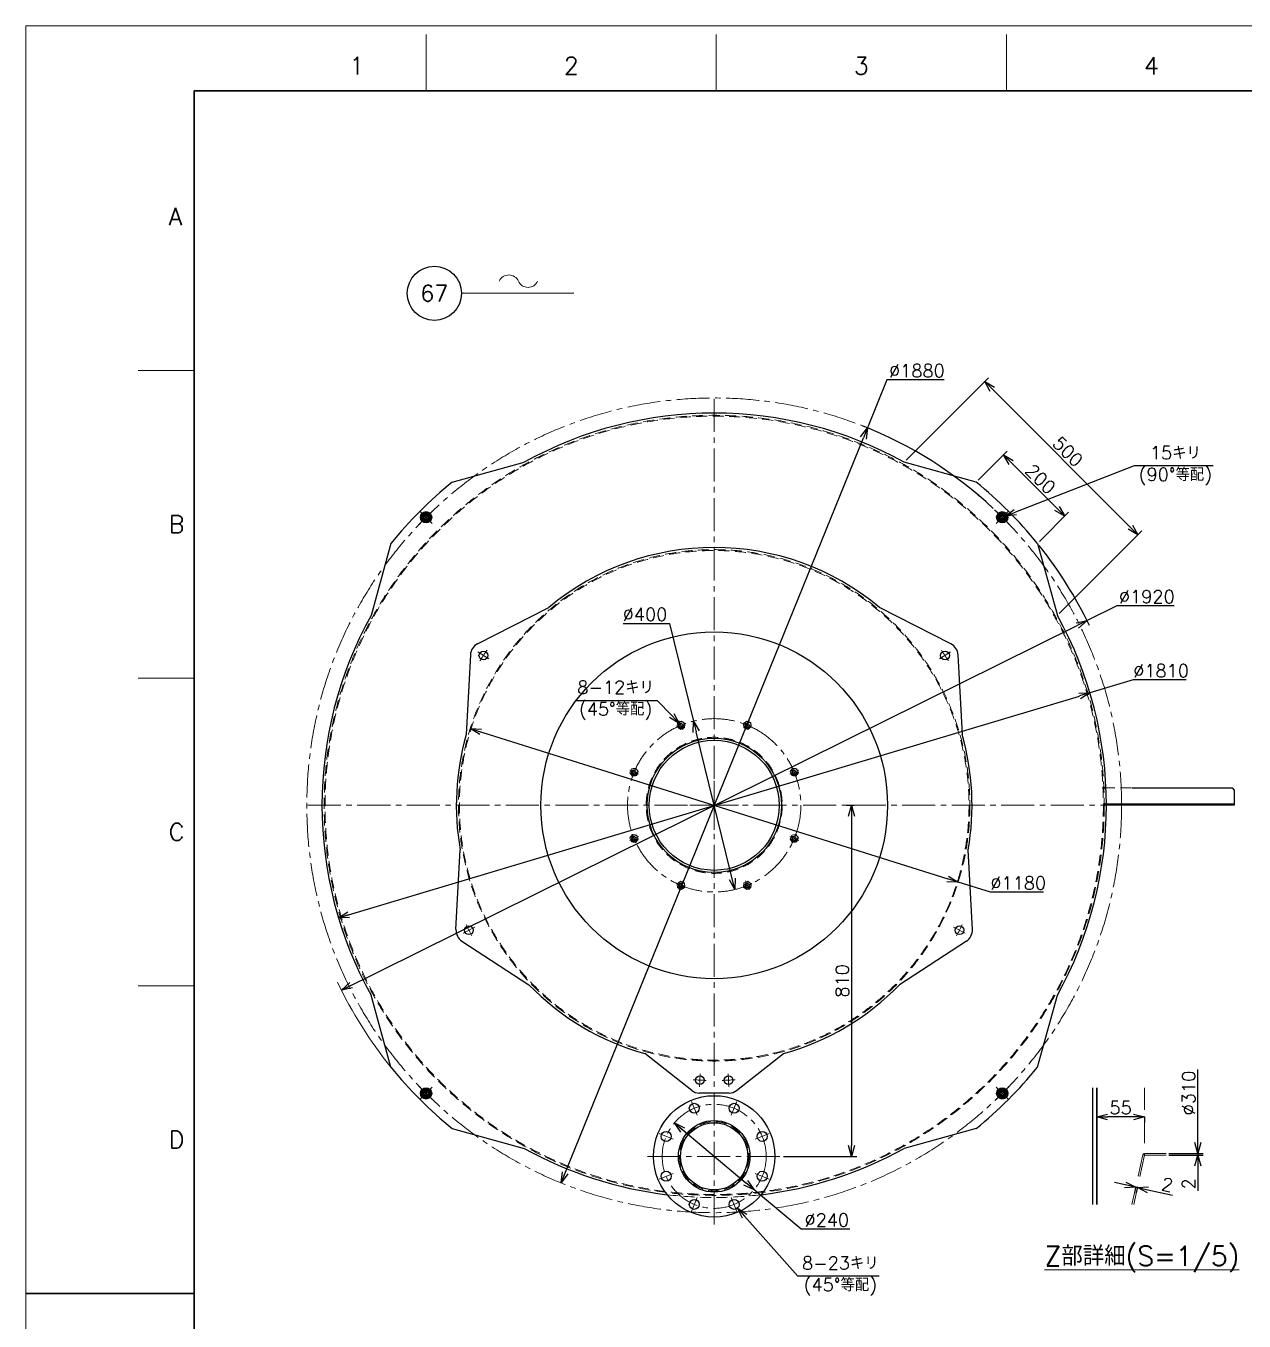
# Model space of a CAD drawing. Header units: millimetres. Extents: x 0 to 8282, y -48 to 5829.
# Drawn here: x 0 to 2811, y 2840 to 5829 of the extents above; entities that cross this region are included whole.
import ezdxf
from ezdxf import colors
from ezdxf.entities.mleader import LeaderData, LeaderLine
from ezdxf.enums import TextEntityAlignment as Align
from ezdxf.math import Vec2, Vec3
from ezdxf.xclip import XClip

# ---------------------------------------------------------------- set-up
doc = ezdxf.new("R2010")
doc.units = ezdxf.units.MM
doc.header["$LTSCALE"] = 4
doc.header["$XCLIPFRAME"] = 0
doc.header["$PDMODE"] = 99
doc.header["$PDSIZE"] = 1
doc.linetypes.add('CENTER2', pattern=[28.575, 19.05, -3.175, 3.175, -3.175])
doc.linetypes.add('HIDDEN', pattern=[9.525, 6.35, -3.175])
for name, color, linetype, lineweight in [('01_NORMAL', 7, 'Continuous', 25), ('04_HIDDEN', 2, 'HIDDEN', 13), ('05_CENTER', 4, 'CENTER2', 13), ('08_DIM', 3, 'Continuous', 13), ('90_FRAME', 5, 'Continuous', 35)]:
    doc.layers.add(name, color=color, linetype=linetype, lineweight=lineweight)
doc.layers.add('10_DRAFT', color=8, linetype='Continuous', lineweight=0, plot=False)
doc.layers.add('91_BLANK', color=5, linetype='Continuous', lineweight=0, plot=False)
doc.styles.add('KANJI0', font='txt.shx', dxfattribs={"width": 0.9, "height": 30, "bigfont": 'bigfont'})
doc.styles.add('KSS_TXT', font='txt.shx', dxfattribs={"bigfont": 'extfont2.shx'})
doc.styles.get("Standard").update_dxf_attribs({"font": 'txt.shx', "bigfont": 'extfont2.shx'})
doc.dimstyles.new('KSS_DIM', dxfattribs={"dimscale": 10, "dimtxt": 3, "dimasz": 2.5, "dimexe": 1.25, "dimexo": 0.625, "dimtad": 1, "dimdsep": 46, "dimtxsty": 'KSS_TXT', "dimblk": 'OPEN30', "dimcen": 0, "dimazin": 2, "dimtfac": 0.75, "dimtmove": 0, "dimatfit": 3, "dimldrblk": 'OPEN30', "dimfxl": 1.25, "dimtolj": 1, "dimarcsym": 0})
doc.dimstyles.new('KSS_DIM$3', dxfattribs={"dimscale": 10, "dimtxt": 3, "dimasz": 2.5, "dimexe": 1.25, "dimexo": 0.625, "dimtad": 1, "dimtih": 1, "dimtoh": 1, "dimdsep": 46, "dimtxsty": 'KSS_TXT', "dimblk": 'OPEN30', "dimcen": 0, "dimazin": 2, "dimtfac": 0.75, "dimtofl": 0, "dimtmove": 0, "dimatfit": 3, "dimldrblk": 'OPEN30', "dimfxl": 1.25, "dimtolj": 1, "dimarcsym": 0})

# ---------------------------------------------------------------- blocks, each defined once
blk = doc.blocks.new('AM_BALLOON1')
at = {"transparency": 16777216}
blk.add_circle((0, 0), 5, dxfattribs=at)
blk.add_attdef('B_NUMBER', text='', height=3, dxfattribs=at).set_placement((0, 0), align=Align.MIDDLE_CENTER)
blk = doc.blocks.new('_OPEN')
at = {"color": 0, "linetype": 'ByBlock'}
for p, q in [((-1, 0.17), (0, 0)), ((0, 0), (-1, -0.17)), ((0, 0), (-1, 0))]:
    blk.add_line(p, q, dxfattribs=at)
blk = doc.blocks.new('p1ba05')
for centre, start, end in [((-2.95, 0.29), 24.2276, 155.5758), ((0, 1.62), 204.2276, 335.5758)]:
    blk.add_arc(centre, 1.62, start, end)
blk = doc.blocks.new('12b_1_1_1_1')
at = {"color": 0, "linetype": 'CENTER2'}
for p, q in [((14.8, 0), (-14.8, 0)), ((0, -14.8), (0, 14.8))]:
    blk.add_line(p, q, dxfattribs=at)
at = {"color": 0}
for p, q in [((-5.5, 9.5), (-10.9, 0)), ((-10.9, 0), (-5.5, -9.5)), ((5.5, 9.5), (-5.5, 9.5)), ((11, 0), (5.5, 9.5)), ((5.5, -9.5), (11, 0)), ((-5.5, -9.5), (5.5, -9.5))]:
    blk.add_line(p, q, dxfattribs=at)
for radius in [13, 10.8, 9.48, 6, 4.75]:
    blk.add_circle((0, 0), radius, dxfattribs=at)
at = {"layer": '10_DRAFT', "linetype": 'CENTER2', "style": 'KANJI0', "width": 0.82}
blk.add_text('Ｍ１２', height=1.5, dxfattribs=at).set_placement((0.3, 0.1))
blk = doc.blocks.new('A$C09BB0605_1_1')
at = {"color": 0}
for p, q in [((-347.4, 562.5), (-163.1, 572.2)), ((286.7, 595.8), (102.4, 586.1)), ((313.5, 582.2), (414, 427.4)), ((-372.6, 546.2), (-456.4, 381.7)), ((657.8, 51.7), (573, 160.2)), ((664.1, 34.8), (664.1, -34.8)), ((657.8, -51.7), (573, -160.2)), ((-372.6, -546.2), (-456.4, -381.7)), ((313.5, -582.2), (414, -427.4)), ((-347.4, -562.5), (-163.1, -572.2)), ((286.7, -595.8), (102.4, -586.1))]:
    blk.add_line(p, q, dxfattribs=at)
for centre in [(288.3, 565.9), (-345.9, 532.6), (634.2, 33.2), (634.2, -33.2), (-345.9, -532.6), (288.3, -565.9)]:
    blk.add_circle(centre, 10.1, dxfattribs=at)
for start, end in [(80.0903, 105.9113), (15.6229, 45.9113), (140.0903, 219.9097), (314.0887, 344.3771), (254.0887, 279.9097)]:
    blk.add_arc((0, 0), 595, start, end)
for centre, start, end in [((288.3, 565.8), 33.0008, 93.0008), ((-345.9, 532.6), 93.0008, 153.0008), ((634.2, 33.2), 3.0004, 38.0008), ((634.2, -33.2), 321.9992, 356.9996), ((-345.9, -532.6), 206.9992, 266.9992), ((288.3, -565.8), 266.9992, 326.9992)]:
    blk.add_arc(centre, 30, start, end, dxfattribs=at)
at = {"layer": '05_CENTER'}
for p, q in [((295.1, 579.2), (281.5, 552.4)), ((-354.1, 545.2), (-337.7, 520)), ((649.2, 34), (619.2, 32.5)), ((649.2, -34), (619.2, -32.5)), ((-354.1, -545.2), (-337.7, -520)), ((295.1, -579.2), (281.5, -552.4))]:
    blk.add_line(p, q, dxfattribs=at)
for start, end in [(61.652, 64.363), (121.652, 124.363), (1.652, 4.3629), (355.6371, 358.348), (235.637, 238.348), (295.637, 298.348)]:
    blk.add_arc((0, 0), 635, start, end, dxfattribs=at)
at = {"layer": '10_DRAFT'}
for p, q in [((21.1, 0), (-21.1, 0)), ((0, -21.1), (0, 21.1))]:
    blk.add_line(p, q, dxfattribs=at)
blk = doc.blocks.new('M10Nua_1_1_1_1')
at = {"color": 0, "linetype": 'CENTER2'}
for p, q in [((11.1, 0), (-11.1, 0)), ((0, -11.1), (0, 11.1))]:
    blk.add_line(p, q, dxfattribs=at)
at = {"color": 0}
for p, q in [((-4.9, 8.5), (-9.8, 0)), ((-9.8, 0), (-4.9, -8.5)), ((-4.9, 8.5), (4.9, 8.5)), ((9.8, 0), (4.9, 8.5)), ((4.9, -8.5), (9.8, 0)), ((-4.9, -8.5), (4.9, -8.5))]:
    blk.add_line(p, q, dxfattribs=at)
for radius in [8.49, 5, 4]:
    blk.add_circle((0, 0), radius, dxfattribs=at)
at = {"layer": '10_DRAFT', "style": 'KANJI0', "width": 0.82}
blk.add_text('Ｍ１０', height=1.25, dxfattribs=at).set_placement((0.3, 0.1))
blk = doc.blocks.new('_Open30')
at = {"color": 0, "linetype": 'ByBlock', "lineweight": -2}
for p, q in [((-1, 0.27), (0, 0)), ((0, 0), (-1, -0.27)), ((0, 0), (-1, 0))]:
    blk.add_line(p, q, dxfattribs=at)
blk = doc.blocks.new('*D255')
at = {"layer": '08_DIM', "color": 0, "lineweight": -2, "transparency": 16777216}
for p, q in [((1911.2, 4030.6), (1892.4, 4030.6)), ((1904.9, 4005.6), (1904.9, 3245.6)), ((1748, 3220.6), (1917.4, 3220.6))]:
    blk.add_line(p, q, dxfattribs=at)
at = {"layer": 'Defpoints', "color": 0, "transparency": 16777216}
for p in [(1917.4, 4030.6), (1741.8, 3220.6), (1904.9, 3220.6)]:
    blk.add_point(p, dxfattribs=at)
at = {"layer": '08_DIM', "color": 0, "lineweight": -2, "transparency": 16777216, "xscale": 25, "yscale": 25, "zscale": 25}
for p, rotation in [((1904.9, 4030.6), 90), ((1904.9, 3220.6), 270)]:
    blk.add_blockref('_Open30', p, dxfattribs=dict(at, rotation=rotation))
at = {"layer": '08_DIM', "color": 0, "transparency": 16777216, "insert": (1883.7, 3625.6), "char_height": 30, "attachment_point": 5, "rotation": 90, "style": 'KSS_TXT'}
blk.add_mtext('\\A1;810', dxfattribs=at)
blk = doc.blocks.new('*D256')
at = {"layer": '08_DIM', "color": 0, "lineweight": -2, "transparency": 16777216}
for p, q in [((1496.2, 3297.7), (1661, 3159.6)), ((1788.6, 3052.6), (1680.1, 3143.5)), ((1901.1, 3052.6), (1788.6, 3052.6))]:
    blk.add_line(p, q, dxfattribs=at)
at = {"layer": 'Defpoints', "color": 0, "transparency": 16777216}
for p in [(1496.2, 3297.7), (1680.1, 3143.5)]:
    blk.add_point(p, dxfattribs=at)
at = {"layer": '08_DIM', "color": 0, "lineweight": -2, "transparency": 16777216, "xscale": 25, "yscale": 25, "zscale": 25}
for p, rotation in [((1496.2, 3297.7), 140.0204788018647), ((1680.1, 3143.5), 320.0204788018647)]:
    blk.add_blockref('_Open30', p, dxfattribs=dict(at, rotation=rotation))
at = {"layer": '08_DIM', "color": 0, "transparency": 16777216, "insert": (1848, 3073.8), "char_height": 30, "attachment_point": 5, "style": 'KSS_TXT'}
blk.add_mtext('\\A1;%%C240', dxfattribs=at)
blk = doc.blocks.new('*D257')
at = {"layer": '08_DIM', "color": 0, "lineweight": -2, "transparency": 16777216}
for p, q in [((1780.9, 2944.3), (1658.3, 3082.5)), ((1969, 2944.3), (1780.9, 2944.3))]:
    blk.add_line(p, q, dxfattribs=at)
at = {"layer": 'Defpoints', "color": 0, "transparency": 16777216}
for p in [(1626.4, 3118.4), (1641.7, 3101.2)]:
    blk.add_point(p, dxfattribs=at)
at = {"layer": '08_DIM', "color": 0, "lineweight": -2, "transparency": 16777216, "xscale": 25, "yscale": 25, "zscale": 25, "rotation": 131.5830008444316}
blk.add_blockref('_Open30', (1641.7, 3101.2), dxfattribs=at)
at = {"layer": '08_DIM', "color": 0, "transparency": 16777216, "insert": (1879.2, 2944.3), "char_height": 30, "attachment_point": 5, "style": 'KSS_TXT'}
blk.add_mtext('\\A1;8-23キリ\\P(45°等配)', dxfattribs=at)
blk = doc.blocks.new('*D258')
at = {"layer": '08_DIM', "color": 0, "lineweight": -2, "transparency": 16777216}
for p, q in [((2517, 4490.8), (2448.4, 4456.8)), ((2649.6, 4490.8), (2517, 4490.8)), ((727.9, 3604.5), (2426, 4445.7))]:
    blk.add_line(p, q, dxfattribs=at)
blk.add_arc((1588.2, 4030.6), 960, 25.6091, 38.6478, dxfattribs=at)
at = {"layer": 'Defpoints', "color": 0, "transparency": 16777216}
for p in [(2448.4, 4456.8), (727.9, 3604.5)]:
    blk.add_point(p, dxfattribs=at)
at = {"layer": '08_DIM', "color": 0, "lineweight": -2, "transparency": 16777216, "xscale": 25, "yscale": 25, "zscale": 25}
for p, rotation in [((2448.4, 4456.8), 26.35515983042135), ((727.9, 3604.5), 206.3551598304213)]:
    blk.add_blockref('_Open30', p, dxfattribs=dict(at, rotation=rotation))
at = {"layer": '08_DIM', "color": 0, "transparency": 16777216, "insert": (2586.4, 4512.1), "char_height": 30, "attachment_point": 5, "style": 'KSS_TXT'}
blk.add_mtext('\\A1;%%C1920', dxfattribs=at)
blk = doc.blocks.new('*D259')
at = {"layer": '08_DIM', "color": 0, "lineweight": -2, "transparency": 16777216}
for p, q in [((2197, 4780.9), (2264.3, 4848.2)), ((2273.1, 4821.7), (2379.2, 4715.6)), ((2338.4, 4639.5), (2405.7, 4706.8))]:
    blk.add_line(p, q, dxfattribs=at)
at = {"layer": 'Defpoints', "color": 0, "transparency": 16777216}
for p in [(2192.6, 4776.5), (2396.9, 4697.9), (2334, 4635.1)]:
    blk.add_point(p, dxfattribs=at)
at = {"layer": '08_DIM', "color": 0, "lineweight": -2, "transparency": 16777216, "xscale": 25, "yscale": 25, "zscale": 25}
for p, rotation in [((2255.5, 4839.4), 135.000000000286), ((2396.9, 4697.9), 315.000000000286)]:
    blk.add_blockref('_Open30', p, dxfattribs=dict(at, rotation=rotation))
at = {"layer": '08_DIM', "color": 0, "transparency": 16777216, "insert": (2341.2, 4783.7), "char_height": 30, "attachment_point": 5, "rotation": 315, "style": 'KSS_TXT'}
blk.add_mtext('\\A1;200', dxfattribs=at)
blk = doc.blocks.new('*D260')
at = {"layer": '08_DIM', "color": 0, "lineweight": -2, "transparency": 16777216}
for p, q in [((2030.8, 4826.9), (2221.2, 5017.2)), ((2230, 4990.7), (2548.2, 4672.5)), ((2384.4, 4473.3), (2574.8, 4663.7))]:
    blk.add_line(p, q, dxfattribs=at)
at = {"layer": 'Defpoints', "color": 0, "transparency": 16777216}
for p in [(2026.4, 4822.4), (2565.9, 4654.9), (2380, 4468.9)]:
    blk.add_point(p, dxfattribs=at)
at = {"layer": '08_DIM', "color": 0, "lineweight": -2, "transparency": 16777216, "xscale": 25, "yscale": 25, "zscale": 25}
for p, rotation in [((2212.4, 5008.4), 135.000000000286), ((2565.9, 4654.9), 315.0000000002859)]:
    blk.add_blockref('_Open30', p, dxfattribs=dict(at, rotation=rotation))
at = {"layer": '08_DIM', "color": 0, "transparency": 16777216, "insert": (2404.2, 4846.7), "char_height": 30, "attachment_point": 5, "rotation": 315, "style": 'KSS_TXT'}
blk.add_mtext('\\A1;500', dxfattribs=at)
blk = doc.blocks.new('*D262')
at = {"layer": '08_DIM', "color": 0, "lineweight": -2, "transparency": 16777216}
for p, q in [((2557.4, 4814.1), (2283.1, 4707.1)), ((2739.4, 4814.1), (2557.4, 4814.1))]:
    blk.add_line(p, q, dxfattribs=at)
at = {"layer": 'Defpoints', "color": 0, "transparency": 16777216}
for p in [(2245.8, 4692.6), (2259.8, 4698)]:
    blk.add_point(p, dxfattribs=at)
at = {"layer": '08_DIM', "color": 0, "lineweight": -2, "transparency": 16777216, "xscale": 25, "yscale": 25, "zscale": 25, "rotation": 201.3109302424906}
blk.add_blockref('_Open30', (2259.8, 4698), dxfattribs=at)
at = {"layer": '08_DIM', "color": 0, "transparency": 16777216, "insert": (2652.2, 4814.1), "char_height": 30, "attachment_point": 5, "style": 'KSS_TXT'}
blk.add_mtext('\\A1;15キリ\\P(90°等配)', dxfattribs=at)
blk = doc.blocks.new('*D263')
at = {"layer": '08_DIM', "color": 0, "lineweight": -2, "transparency": 16777216}
for p, q in [((1025.4, 4207.8), (2127.1, 3861)), ((2225.4, 3830), (2150.9, 3853.4)), ((2347.9, 3830), (2225.4, 3830))]:
    blk.add_line(p, q, dxfattribs=at)
at = {"layer": 'Defpoints', "color": 0, "transparency": 16777216}
for p in [(1025.4, 4207.8), (2150.9, 3853.4)]:
    blk.add_point(p, dxfattribs=at)
at = {"layer": '08_DIM', "color": 0, "lineweight": -2, "transparency": 16777216, "xscale": 25, "yscale": 25, "zscale": 25}
for p, rotation in [((1025.4, 4207.8), 162.5226339149458), ((2150.9, 3853.4), 342.5226339149458)]:
    blk.add_blockref('_Open30', p, dxfattribs=dict(at, rotation=rotation))
at = {"layer": '08_DIM', "color": 0, "transparency": 16777216, "insert": (2289.7, 3851.3), "char_height": 30, "attachment_point": 5, "style": 'KSS_TXT'}
blk.add_mtext('\\A1;%%C1180', dxfattribs=at)
blk = doc.blocks.new('*D264')
at = {"layer": '08_DIM', "color": 0, "lineweight": -2, "transparency": 16777216}
for p, q in [((2554.9, 4319.9), (2455.2, 4290.1)), ((2677.4, 4319.9), (2554.9, 4319.9)), ((721.1, 3771.2), (2431.2, 4282.9))]:
    blk.add_line(p, q, dxfattribs=at)
at = {"layer": 'Defpoints', "color": 0, "transparency": 16777216}
for p in [(2455.2, 4290.1), (721.1, 3771.2)]:
    blk.add_point(p, dxfattribs=at)
at = {"layer": '08_DIM', "color": 0, "lineweight": -2, "transparency": 16777216, "xscale": 25, "yscale": 25, "zscale": 25}
for p, rotation in [((2455.2, 4290.1), 16.66024848861117), ((721.1, 3771.2), 196.6602484886112)]:
    blk.add_blockref('_Open30', p, dxfattribs=dict(at, rotation=rotation))
at = {"layer": '08_DIM', "color": 0, "transparency": 16777216, "insert": (2619.3, 4341.2), "char_height": 30, "attachment_point": 5, "style": 'KSS_TXT'}
blk.add_mtext('\\A1;%%C1810', dxfattribs=at)
blk = doc.blocks.new('*D265')
at = {"layer": '08_DIM', "color": 0, "lineweight": -2, "transparency": 16777216}
for p, q in [((2471, 3295), (2471, 3324.1)), ((2556, 3311.6), (2496, 3311.6)), ((2581, 3312), (2581, 3299.1))]:
    blk.add_line(p, q, dxfattribs=at)
at = {"layer": 'Defpoints', "color": 0, "transparency": 16777216}
for p in [(2581, 3318.3), (2471, 3311.6), (2471, 3288.8)]:
    blk.add_point(p, dxfattribs=at)
at = {"layer": '08_DIM', "color": 0, "lineweight": -2, "transparency": 16777216, "xscale": 25, "yscale": 25, "zscale": 25, "rotation": 180}
blk.add_blockref('_Open30', (2471, 3311.6), dxfattribs=at)
at = {"layer": '08_DIM', "color": 0, "lineweight": -2, "transparency": 16777216, "xscale": 25, "yscale": 25, "zscale": 25}
blk.add_blockref('_Open30', (2581, 3311.6), dxfattribs=at)
at = {"layer": '08_DIM', "color": 0, "transparency": 16777216, "insert": (2526, 3332.9), "char_height": 30, "attachment_point": 5, "style": 'KSS_TXT'}
blk.add_mtext('\\A1;55', dxfattribs=at)
blk = doc.blocks.new('*D268')
at = {"layer": '08_DIM', "color": 0, "lineweight": -2, "transparency": 16777216}
for p, q in [((2704.1, 3252.5), (2704.1, 3421.2)), ((2637.2, 3227.5), (2716.6, 3227.5))]:
    blk.add_line(p, q, dxfattribs=at)
at = {"layer": 'Defpoints', "color": 0, "transparency": 16777216}
for p in [(2575, 3537.5), (2704.1, 3537.5), (2631, 3227.5)]:
    blk.add_point(p, dxfattribs=at)
at = {"layer": '08_DIM', "color": 0, "lineweight": -2, "transparency": 16777216, "xscale": 25, "yscale": 25, "zscale": 25, "rotation": 270}
blk.add_blockref('_Open30', (2704.1, 3227.5), dxfattribs=at)
at = {"layer": '08_DIM', "color": 0, "transparency": 16777216, "insert": (2682.9, 3366.8), "char_height": 30, "attachment_point": 5, "rotation": 90, "style": 'KSS_TXT'}
blk.add_mtext('\\A1;%%C310', dxfattribs=at)
blk = doc.blocks.new('_None')
blk = doc.blocks.new('*D270')
at = {"layer": '08_DIM', "color": 0, "lineweight": -2, "transparency": 16777216}
for p, q in [((1986.5, 5012.3), (1941.7, 4901.6)), ((2119, 5012.3), (1986.5, 5012.3)), ((1234.7, 3159.6), (1932.3, 4878.5))]:
    blk.add_line(p, q, dxfattribs=at)
blk.add_arc((1588.2, 4030.6), 940, 46.7722, 68.6718, dxfattribs=at)
at = {"layer": 'Defpoints', "color": 0, "transparency": 16777216}
for p in [(1941.7, 4901.6), (1234.7, 3159.6)]:
    blk.add_point(p, dxfattribs=at)
at = {"layer": '08_DIM', "color": 0, "lineweight": -2, "transparency": 16777216, "xscale": 25, "yscale": 25, "zscale": 25}
for p, rotation in [((1941.7, 4901.6), 67.90989172325294), ((1234.7, 3159.6), 247.909891723253)]:
    blk.add_blockref('_Open30', p, dxfattribs=dict(at, rotation=rotation))
at = {"layer": '08_DIM', "color": 0, "transparency": 16777216, "insert": (2055.9, 5033.5), "char_height": 30, "attachment_point": 5, "style": 'KSS_TXT'}
blk.add_mtext('\\A1;%%C1880', dxfattribs=at)
blk = doc.blocks.new('A$C68522C48')
at = {"color": 0}
blk.add_line((0, 552.8), (0, -247.2), dxfattribs=at)
blk.add_lwpolyline([(-5, 747.8), (-5, -511.3), (0, -511.3), (0, 747.8)], close=True, dxfattribs=at)
at = {"layer": '04_HIDDEN'}
for p, q in [((55, 307.8), (55, -2.2)), ((53, -3.8), (0, -247.2)), ((55, -4.2), (2, -247.6)), ((53, -3.8), (55, -4.2))]:
    blk.add_line(p, q, dxfattribs=at)
blk.add_lwpolyline([(105, -2.2), (105, -4.2), (55, -4.2), (55, -2.2)], close=True, dxfattribs=at)
at = {"layer": '08_DIM'}
blk.add_arc((55, -4.2), 2, 90, 167.7066, dxfattribs=at)
blk = doc.blocks.new('*D361')
at = {"layer": '08_DIM', "color": 0, "lineweight": -2, "transparency": 16777216}
for p, q in [((2704.1, 3252.5), (2704.1, 3277.5)), ((2637.2, 3227.5), (2716.6, 3227.5)), ((2637.2, 3223.5), (2716.6, 3223.5)), ((2704.1, 3227.5), (2704.1, 3223.5)), ((2704.1, 3198.5), (2704.1, 3141))]:
    blk.add_line(p, q, dxfattribs=at)
at = {"layer": 'Defpoints', "color": 0, "transparency": 16777216}
for p in [(2631, 3227.5), (2631, 3223.5), (2704.1, 3223.5)]:
    blk.add_point(p, dxfattribs=at)
at = {"layer": '08_DIM', "color": 0, "lineweight": -2, "transparency": 16777216, "xscale": 25, "yscale": 25, "zscale": 25}
for p, rotation in [((2704.1, 3227.5), 270), ((2704.1, 3223.5), 90)]:
    blk.add_blockref('_Open30', p, dxfattribs=dict(at, rotation=rotation))
at = {"layer": '08_DIM', "color": 0, "transparency": 16777216, "insert": (2682.9, 3157.3), "char_height": 30, "attachment_point": 5, "rotation": 90, "style": 'KSS_TXT'}
blk.add_mtext('\\A1;2', dxfattribs=at)
blk = doc.blocks.new('*D362')
at = {"layer": '08_DIM', "color": 0, "lineweight": -2, "transparency": 16777216}
for p, q in [((2536.3, 3154.8), (2511.9, 3160.2)), ((2561.1, 3150.8), (2558.1, 3137.3)), ((2560.8, 3149.5), (2564.7, 3148.7)), ((2565, 3150), (2562, 3136.5)), ((2589.1, 3143.4), (2645.3, 3131.1))]:
    blk.add_line(p, q, dxfattribs=at)
at = {"layer": 'Defpoints', "color": 0, "transparency": 16777216}
for p in [(2562.4, 3157), (2564.7, 3148.7), (2566.3, 3156.1)]:
    blk.add_point(p, dxfattribs=at)
at = {"layer": '08_DIM', "color": 0, "lineweight": -2, "transparency": 16777216, "xscale": 25, "yscale": 25, "zscale": 25}
for p, rotation in [((2560.8, 3149.5), 347.7066410651535), ((2564.7, 3148.7), 167.7066410651534)]:
    blk.add_blockref('_Open30', p, dxfattribs=dict(at, rotation=rotation))
at = {"layer": '08_DIM', "color": 0, "transparency": 16777216, "insert": (2633.9, 3155.3), "char_height": 30, "attachment_point": 5, "rotation": 347.7066, "style": 'KSS_TXT'}
blk.add_mtext('\\A1;2', dxfattribs=at)
blk = doc.blocks.new('*D402')
at = {"layer": '08_DIM', "color": 0, "lineweight": -2, "transparency": 16777216}
for p, q in [((1270.8, 4272.9), (1456.7, 4272.9)), ((1456.7, 4272.9), (1490.2, 4237.8))]:
    blk.add_line(p, q, dxfattribs=at)
at = {"layer": 'Defpoints', "color": 0, "transparency": 16777216}
for p in [(1507.5, 4219.8), (1515.8, 4211.1)]:
    blk.add_point(p, dxfattribs=at)
at = {"layer": '08_DIM', "color": 0, "lineweight": -2, "transparency": 16777216, "xscale": 25, "yscale": 25, "zscale": 25, "rotation": 313.6848503130595}
blk.add_blockref('_Open30', (1507.5, 4219.8), dxfattribs=at)
at = {"layer": '08_DIM', "color": 0, "transparency": 16777216, "insert": (1360.6, 4272.9), "char_height": 30, "attachment_point": 5, "style": 'KSS_TXT'}
blk.add_mtext('\\A1;8-12キリ\\P(45°等配)', dxfattribs=at)
blk = doc.blocks.new('*D403')
at = {"layer": '08_DIM', "color": 0, "lineweight": -2, "transparency": 16777216}
for p, q in [((1377.9, 4450.1), (1485.4, 4450.1)), ((1485.4, 4450.1), (1540.6, 4224.9)), ((1635.7, 3836.4), (1546.5, 4200.6))]:
    blk.add_line(p, q, dxfattribs=at)
at = {"layer": 'Defpoints', "color": 0, "transparency": 16777216}
for p in [(1540.6, 4224.9), (1635.7, 3836.4)]:
    blk.add_point(p, dxfattribs=at)
at = {"layer": '08_DIM', "color": 0, "lineweight": -2, "transparency": 16777216, "xscale": 25, "yscale": 25, "zscale": 25}
for p, rotation in [((1540.6, 4224.9), 103.7648455993926), ((1635.7, 3836.4), 283.7648455993926)]:
    blk.add_blockref('_Open30', p, dxfattribs=dict(at, rotation=rotation))
at = {"layer": '08_DIM', "color": 0, "transparency": 16777216, "insert": (1428.5, 4471.3), "char_height": 30, "attachment_point": 5, "style": 'KSS_TXT'}
blk.add_mtext('\\A1;%%C400', dxfattribs=at)

msp = doc.modelspace()

# ---------------------------------------------------------------- linework, layer by layer
at = {"color": 0}
for p, q in [((983.7355, 4776.4816), (1149.9006, 4822.4485)), ((2192.5734, 4776.4816), (2026.4082, 4822.4485)), ((842.3141, 4635.0602), (796.3473, 4468.8951)), ((2333.9947, 4635.0602), (2379.9616, 4468.8951)), ((2552.3067, 4070.6413), (2783.1544, 4070.6413)), ((2783.1544, 4070.6413), (2788.1544, 4065.6413)), ((2788.1544, 4065.6413), (2788.1544, 4030.6413)), ((2788.1544, 4033.6413), (2488.1544, 4033.6413)), ((2788.1544, 4030.6413), (2493.1544, 4030.6413)), ((842.3141, 3426.2224), (796.3473, 3592.3875)), ((2333.9947, 3426.2224), (2379.9616, 3592.3875)), ((983.7355, 3284.801), (1149.9006, 3238.8341)), ((2192.5734, 3284.801), (2026.4082, 3238.8341))]:
    msp.add_line(p, q, dxfattribs=at)
at = {"color": 3}
for points in [[(2487.2651, 4070.6413), (2489.2651, 4070.6413), (2487.1741, 4072.6371), (2487.1741, 4072.6371)], [(2488.1544, 4033.6413), (2490.1544, 4033.6413), (2488.1544, 4035.6413), (2488.1544, 4035.6413)], [(2488.1544, 4030.6413), (2490.1544, 4030.6413), (2488.1544, 4028.6413), (2488.1544, 4028.6413)]]:
    msp.add_lwpolyline(points, close=True, dxfattribs=at)
at = {"color": 0}
for centre, radius in [((923.4741, 4695.3217), 7.5), ((2252.8348, 4695.3217), 7.5), ((1588.1544, 4030.6413), 400), ((1588.1544, 4030.6413), 155), ((1588.1544, 4030.6413), 150), ((923.4741, 3365.9609), 7.5), ((2252.8348, 3365.9609), 7.5)]:
    msp.add_circle(centre, radius, dxfattribs=at)
for centre, radius in [((1588.1544, 3220.6413), 140), ((1542.2324, 3331.5068), 11.5), ((1634.0764, 3331.5068), 11.5), ((1588.1544, 3220.6413), 82.6), ((1588.1544, 3220.6413), 77.6), ((1477.2889, 3266.5633), 11.5), ((1699.02, 3266.5633), 11.5), ((1477.2889, 3174.7193), 11.5), ((1699.02, 3174.7193), 11.5), ((1542.2324, 3109.7758), 11.5), ((1634.0764, 3109.7758), 11.5)]:
    msp.add_circle(centre, radius)
for radius, start, end in [(905, 61.0361081, 118.9638919), (960, 129.0208432, 140.9791568), (960, 39.0208432, 50.9791568), (905, 151.0361081, 208.9638919), (905, 331.0361081, 28.9638919), (960, 219.0208432, 230.9791568), (960, 309.0208432, 320.9791568), (905, 241.0361081, 263.1141523), (905, 276.8858477, 298.9638919)]:
    msp.add_arc((1588.1544, 4030.6413), radius, start, end, dxfattribs=at)
at = {"layer": '04_HIDDEN'}
for p, q in [((2487.2651, 4070.6413), (2552.3067, 4070.6413)), ((2493.1544, 4030.6413), (2488.1544, 4030.6413)), ((2538.1544, 4030.6413), (2538.1544, 4033.6413)), ((2578.1544, 4030.6413), (2578.1544, 4033.6413)), ((2608.1544, 4030.6413), (2608.1544, 4033.6413)), ((2648.1544, 4030.6413), (2648.1544, 4033.6413)), ((2688.1544, 4030.6413), (2688.1544, 4033.6413)), ((2728.1544, 4030.6413), (2728.1544, 4033.6413)), ((2738.1544, 4030.6413), (2738.1544, 4033.6413)), ((2778.1544, 4030.6413), (2778.1544, 4033.6413))]:
    msp.add_line(p, q, dxfattribs=at)
for centre, radius in [((1588.1544, 4030.6413), 900), ((1588.1544, 4030.6413), 898), ((1588.1544, 4030.6413), 590.0024), ((1588.1544, 4030.6413), 588.0024), ((1511.6178, 4215.4172), 6), ((1664.6911, 4215.4172), 6), ((1588.1544, 4030.6413), 157), ((1403.3785, 4107.178), 6), ((1772.9303, 4107.178), 6), ((1403.3785, 3954.1046), 6), ((1772.9303, 3954.1046), 6), ((1511.6178, 3845.8654), 6), ((1664.6911, 3845.8654), 6), ((1588.1544, 3220.6413), 80)]:
    msp.add_circle(centre, radius, dxfattribs=at)
msp.add_arc((1588.1544, 4030.6413), 905, 263.1141523, 276.8858477, dxfattribs=at)
at = {"layer": '05_CENTER'}
for p, q in [((1588.1544, 4968.4119), (1588.1544, 3059.7415)), ((937.7244, 4681.0713), (909.2237, 4709.572)), ((2238.5845, 4681.0713), (2267.0852, 4709.572)), ((1508.0431, 4224.0472), (1515.1924, 4206.7872)), ((1668.2658, 4224.0472), (1661.1165, 4206.7872)), ((1394.7485, 4110.7527), (1412.0085, 4103.6033)), ((1781.5603, 4110.7527), (1764.3003, 4103.6033)), ((650.3839, 4030.6413), (2525.925, 4030.6413)), ((1394.7485, 3950.53), (1412.0085, 3957.6793)), ((1781.5603, 3950.53), (1764.3003, 3957.6793)), ((1508.0431, 3837.2354), (1515.1924, 3854.4954)), ((1668.2658, 3837.2354), (1661.1165, 3854.4954)), ((937.7244, 3380.2113), (909.2237, 3351.7106)), ((2238.5845, 3380.2113), (2267.0852, 3351.7106)), ((1548.8686, 3315.4858), (1535.5963, 3347.5279)), ((1627.4403, 3315.4858), (1640.7126, 3347.5279)), ((1493.3099, 3259.9272), (1461.2679, 3273.1994)), ((1682.9989, 3259.9272), (1715.041, 3273.1994)), ((1434.5459, 3220.6413), (1741.763, 3220.6413)), ((1493.3099, 3181.3554), (1461.2679, 3168.0832)), ((1682.9989, 3181.3554), (1715.041, 3168.0832)), ((1548.8686, 3125.7968), (1535.5963, 3093.7547)), ((1627.4403, 3125.7968), (1640.7126, 3093.7547))]:
    msp.add_line(p, q, dxfattribs=at)
for centre, radius in [((1588.1544, 4030.6413), 940), ((1588.1544, 4030.6413), 200), ((1588.1544, 3220.6413), 120)]:
    msp.add_circle(centre, radius, dxfattribs=at)
for start, end in [(133.6087801, 136.3912199), (43.6087801, 46.3912199), (223.6087801, 226.3912199), (313.6087801, 316.3912199)]:
    msp.add_arc((1588.1544, 4030.6413), 940, start, end, dxfattribs=at)
at = {"layer": '08_DIM'}
for p, q in [((1005.1748, 5212.1127), (1264.4589, 5212.1127)), ((2577.0804, 3224.3651), (2580.9887, 3223.5135))]:
    msp.add_line(p, q, dxfattribs=at)
msp.add_arc((1588.1544, 4030.6413), 960, 205.1450033, 219.0208432, dxfattribs=at)
at = {"layer": '10_DRAFT'}
for p, q in [((1588.1544, 3974.4244), (1588.1544, 4086.8582)), ((1588.1544, 3992.4484), (1588.1544, 4068.8342)), ((1588.1544, 3992.4484), (1588.1544, 4068.8342)), ((1531.9375, 4030.6413), (1644.3714, 4030.6413)), ((1549.9616, 4030.6413), (1626.3473, 4030.6413)), ((1549.9616, 4030.6413), (1626.3473, 4030.6413))]:
    msp.add_line(p, q, dxfattribs=at)
at = {"layer": '90_FRAME', "color": 4, "lineweight": 13}
for p, q in [((923.7539, 5679.5787), (923.7539, 5809.198)), ((1593.088, 5679.5787), (1593.088, 5809.198)), ((2262.422, 5679.5787), (2262.422, 5809.198)), ((388.459, 5034.2258), (258.8397, 5034.2258)), ((388.459, 4324.2536), (258.8397, 4324.2536)), ((388.459, 3614.2814), (258.8397, 3614.2814))]:
    msp.add_line(p, q, dxfattribs=at)
at = {"layer": '90_FRAME'}
msp.add_line((0, 2904.3092), (388.459, 2904.3092), dxfattribs=at)
msp.add_lwpolyline([(388.459, 129.0398), (8152.3893, 129.0398), (8152.3893, 5679.5787), (388.459, 5679.5787)], close=True, dxfattribs=at)
at = {"layer": '91_BLANK'}
msp.add_lwpolyline([(0, 0), (8282.0086, 0), (8282.0086, 5829.198), (0, 5829.198)], close=True, dxfattribs=at)

# ---------------------------------------------------------------- block references
for name, p, rotation in [('12b_1_1_1_1', (923.3889, 4695.3029), 44.99999999999996), ('12b_1_1_1_1', (2252.8085, 4695.3549), 315), ('A$C09BB0605_1_1', (1588.1544, 4030.6413), 270), ('12b_1_1_1_1', (923.4408, 3365.8833), 135), ('12b_1_1_1_1', (2252.8605, 3365.9353), 225)]:
    msp.add_blockref(name, p, dxfattribs=dict(rotation=rotation))
at = {"layer": '01_NORMAL'}
ref = msp.add_blockref('A$C68522C48', (2470.9887, 3231.9191), dxfattribs=dict(at, xscale=2, yscale=2, zscale=2))
XClip(ref).set_block_clipping_path([(-15.4611203143, -61.1983530048), (80.1433012922, 73.2613415541)])
at = {"layer": '04_HIDDEN'}
for p, rotation in [((1511.6178, 4215.4172), 22.49999999999998), ((1664.6911, 4215.4172), 337.4999999999999), ((1403.3785, 4107.178), 67.49999999999999), ((1772.9303, 4107.178), 292.4999999999999), ((1403.3785, 3954.1046), 112.4999999999999), ((1772.9303, 3954.1046), 247.5), ((1511.6178, 3845.8654), 157.4999999999999), ((1664.6911, 3845.8654), 202.4999999999999)]:
    msp.add_blockref('M10Nua_1_1_1_1', p, dxfattribs=dict(at, rotation=rotation))
at = {"layer": '08_DIM', "xscale": 15, "yscale": 15, "zscale": 15}
msp.add_blockref('p1ba05', (1158.5954, 5225.7886), dxfattribs=at)

# ---------------------------------------------------------------- texts
at = {"layer": '08_DIM', "style": 'KSS_TXT'}
msp.add_text('%%uZ部詳細(S=1/5)', height=45, dxfattribs=at).set_placement((2350.4332, 2968.0955))
at = {"layer": '90_FRAME', "color": 0, "lineweight": 13, "style": 'KSS_TXT'}
for s, p in [('1', (763.7671, 5705.3957)), ('2', (1258.4209, 5705.3957)), ('3', (1927.755, 5705.3957)), ('4', (2597.089, 5705.3957))]:
    msp.add_text(s, height=40, dxfattribs=at).set_placement(p, align=Align.BOTTOM_CENTER)
for s, p in [('A', (329.5734, 5389.2119)), ('B', (329.5734, 4679.2397)), ('C', (329.5734, 3969.2675)), ('D', (329.5734, 3259.2953))]:
    msp.add_text(s, height=40, dxfattribs=at).set_placement(p, align=Align.MIDDLE_LEFT)

# ---------------------------------------------------------------- dimensions: what is measured, and where the dimension line sits
at = {"layer": '08_DIM'}
for p1, p2, override, picture, middle in [((1234.654, 3159.6433), (1941.6549, 4901.6393), {"dimpost": '%%C<>', "dimtix": 1, "dimatfit": 2}, '*D270', (2055.9237, 5012.2541)), ((2245.8476, 4692.596), (2259.822, 4698.0474), {"dimpost": '<>キリ\\X(90°等配)', "dimtix": 1}, '*D262', (2652.1597, 4814.1374)), ((727.9374, 3604.4646), (2448.3715, 4456.818), {"dimpost": '%%C<>', "dimtix": 1, "dimatfit": 2}, '*D258', (2586.4309, 4490.8428)), ((1635.742, 3836.3852), (1540.5669, 4224.8974), {"dimpost": '%%C<>', "dimtix": 1, "dimatfit": 2}, '*D403', (1428.5349, 4450.0527)), ((721.1449, 3771.1815), (2455.164, 4290.1011), {"dimpost": '%%C<>', "dimtix": 1, "dimatfit": 2}, '*D264', (2619.2659, 4319.9452)), ((1025.3891, 4207.8361), (2150.9198, 3853.4465), {"dimpost": '%%C<>', "dimtix": 1, "dimatfit": 2}, '*D263', (2289.7397, 3830.0064)), ((1496.2015, 3297.743), (1680.1073, 3143.5397), {"dimpost": '%%C<>', "dimtix": 1, "dimatfit": 2}, '*D256', (1847.9859, 3052.5604))]:
    dim = msp.add_diameter_dim_2p(p1=p1, p2=p2, dimstyle='KSS_DIM$3', override=override, dxfattribs=at)
    dim.commit()
    dim.dimension.update_dxf_attribs({"geometry": picture, "text_midpoint": middle, "dimtype": 163})
for base, p1, p2, angle, picture, middle in [((2565.9184, 4654.8519), (2026.4082, 4822.4485), (2379.9616, 4468.8951), 315, '*D260', (2404.1825, 4846.6694)), ((2396.8768, 4697.9423), (2192.5734, 4776.4816), (2333.9947, 4635.0602), 315, '*D259', (2341.1922, 4783.679)), ((1904.9017, 3220.6413), (1917.4017, 4030.6413), (1741.763, 3220.6413), 90, '*D255', (1883.6517, 3625.6413))]:
    dim = msp.add_linear_dim(base=base, p1=p1, p2=p2, angle=angle, dimstyle='KSS_DIM', dxfattribs=at)
    dim.commit()
    dim.dimension.update_dxf_attribs({"geometry": picture, "text_midpoint": middle})
for p1, p2, override, picture, middle in [((1515.7619, 4211.0783), (1507.4736, 4219.7561), {"dimpost": '<>キリ\\X(45°等配)'}, '*D402', (1360.6322, 4272.8777)), ((1626.4438, 3118.3777), (1641.709, 3101.1738), {"dimpost": '<>キリ\\X(45°等配)', "dimtix": 1}, '*D257', (1879.1801, 2944.2716))]:
    dim = msp.add_diameter_dim_2p(p1=p1, p2=p2, text='8-<>', dimstyle='KSS_DIM$3', override=override, dxfattribs=at)
    dim.commit()
    dim.dimension.update_dxf_attribs({"geometry": picture, "text_midpoint": middle, "dimtype": 163})
dim = msp.add_linear_dim(base=(2704.1049, 3537.5135), p1=(2630.9887, 3227.5135), p2=(2574.9887, 3537.5135), angle=90, dimstyle='KSS_DIM', override={"dimpost": '%%C<>', "dimblk2": 'None', "dimse2": 1, "dimsd2": 1}, dxfattribs=at)
dim.commit()
dim.dimension.update_dxf_attribs({"geometry": '*D268', "text_midpoint": (2704.1049, 3366.8401), "dimtype": 160})
dim = msp.add_linear_dim(base=(2470.9887, 3311.62), p1=(2580.9887, 3318.2895), p2=(2470.9887, 3288.7905), dimstyle='KSS_DIM', override={"dimlfac": 0.5}, dxfattribs=at)
dim.commit()
dim.dimension.update_dxf_attribs({"geometry": '*D265', "text_midpoint": (2525.9887, 3332.9116)})
for base, p1, p2, angle, picture, middle in [((2704.1049, 3223.5135), (2630.9887, 3227.5135), (2630.9887, 3223.5135), 90, '*D361', (2682.8549, 3157.2635)), ((2564.68, 3148.6733), (2562.3907, 3156.9546), (2566.299, 3156.103), 347.7066411, '*D362', (2633.9353, 3155.3303))]:
    dim = msp.add_linear_dim(base=base, p1=p1, p2=p2, angle=angle, dimstyle='KSS_DIM', override={"dimlfac": 0.5}, dxfattribs=at)
    dim.commit()
    dim.dimension.update_dxf_attribs({"geometry": picture, "text_midpoint": middle})

# ---------------------------------------------------------------- leaders
ml = msp.add_multileader_block('Standard', dxfattribs=at)
ml.set_content('AM_BALLOON1', color=256, scale=12.5)
ml.set_attribute('B_NUMBER', '67', width=0)
ml.set_leader_properties(color=256, linetype='ByLayer', lineweight=-1)
ml.set_arrow_properties(name='OPEN')
ml.build(insert=Vec2(0, 0))
ml.multileader.update_dxf_attribs({"leader_type": 0, "has_dogleg": 0, "text_right_attachment_type": 6, "dogleg_length": 0, "arrow_head_size": 25, "scale": 2.5, "block_connection_type": 1})
ctx = ml.context
ctx.base_point, ctx.scale, ctx.char_height, ctx.arrow_head_size, ctx.landing_gap_size, ctx.plane_origin = Vec3(942.5869, 5212.1933), 2.5, 50, 25, 25, Vec3(942.5869, 5212.1933)
ctx.right_attachment, ctx.attachment_type = 6, 1
notes = []
notes.append((ctx, [(0, (0, 0, 0), (0, 0), (1, 0), 1, [])]))
ctx.block.insert = Vec3(942.5869, 5212.1933)
for ctx, leaders in notes:
    for number, flags, end, landing, length, lines in leaders:
        leader = LeaderData()
        leader.index, (leader.has_last_leader_line, leader.has_dogleg_vector, leader.attachment_direction) = number, flags
        leader.last_leader_point, leader.dogleg_vector, leader.dogleg_length = Vec3(end), Vec3(landing), length
        for number, points, colour, breaks in lines:
            line = LeaderLine()
            line.index, line.vertices, line.color, line.breaks = number, Vec3.list(points), colors.encode_raw_color(colour), breaks
            leader.lines.append(line)
        ctx.leaders.append(leader)

doc.saveas('drawing.dxf')
